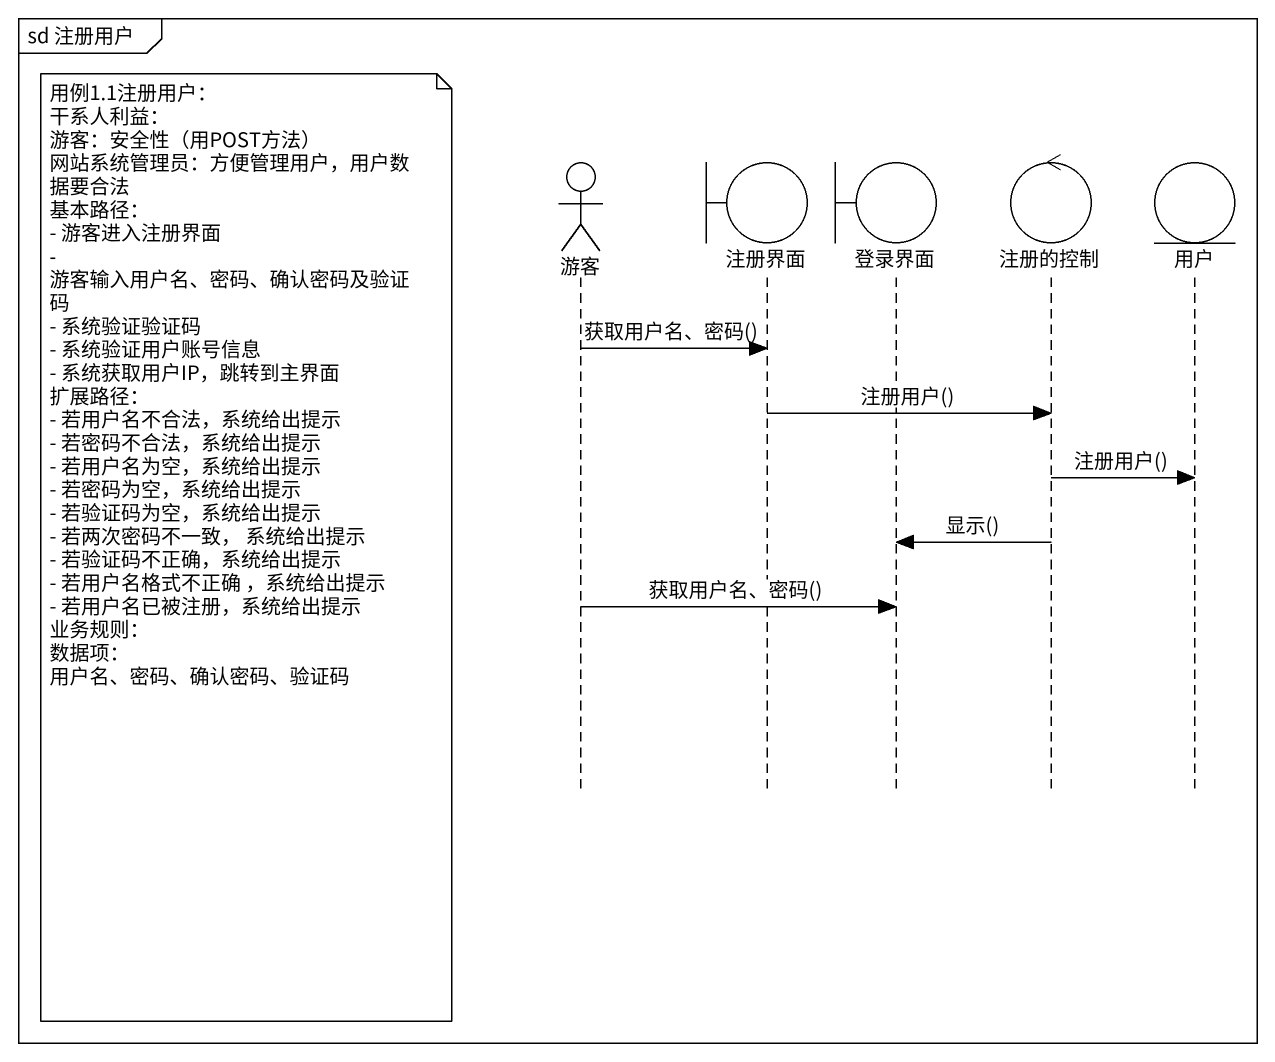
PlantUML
@startuml
mainframe sd 注册用户
hide footbox
actor 游客
boundary 注册界面
boundary 登录界面
control 注册的控制
entity 用户

游客 -> 注册界面 : 获取用户名、密码()
注册界面 -> 注册的控制 : 注册用户()
注册的控制 -> 用户 : 注册用户()
注册的控制 -> 登录界面 : 显示()
note left of 游客
  用例1.1注册用户：
  干系人利益：
  游客：安全性（用POST方法）
  网站系统管理员：方便管理用户，用户数据要合法
  基本路径：
  - 游客进入注册界面
  - 游客输入用户名、密码、确认密码及验证码
  - 系统验证验证码
  - 系统验证用户账号信息
  - 系统获取用户IP，跳转到主界面
  扩展路径：
  - 若用户名不合法，系统给出提示
  - 若密码不合法，系统给出提示
  - 若用户名为空，系统给出提示
  - 若密码为空，系统给出提示
  - 若验证码为空，系统给出提示
  - 若两次密码不一致， 系统给出提示
  - 若验证码不正确，系统给出提示
  - 若用户名格式不正确 ，系统给出提示
  - 若用户名已被注册，系统给出提示
  业务规则：
  数据项：
  用户名、密码、确认密码、验证码
end note
游客 -> 登录界面 : 获取用户名、密码()
@enduml
